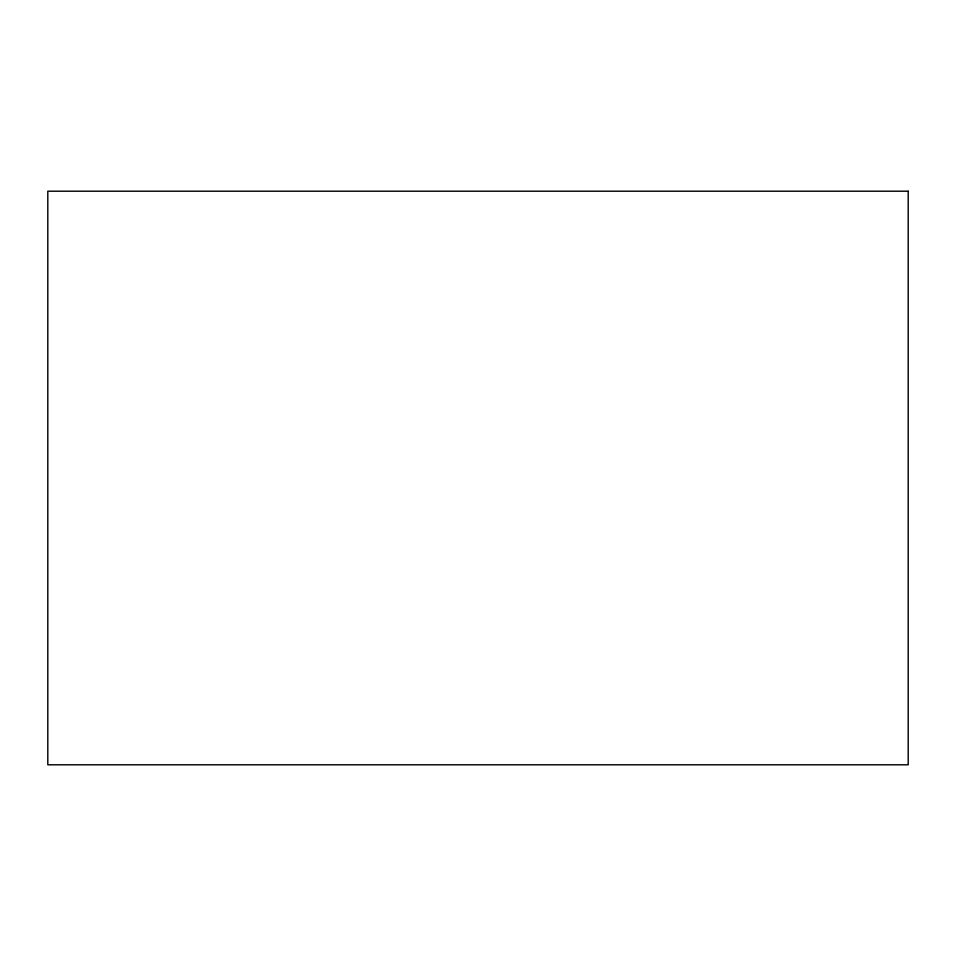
<?xml version="1.0" encoding="UTF-8"?>
<svg xmlns="http://www.w3.org/2000/svg" width="956" height="956" viewBox="0 0 956 956"><rect width="100%" height="100%" fill="white"/><g stroke="black" fill="none" stroke-linecap="round" stroke-linejoin="round"><path stroke-width="1.43" d="M908.2 191.2L47.8 191.2L47.8 764.8L908.2 764.8L908.2 191.2"/></g></svg>
